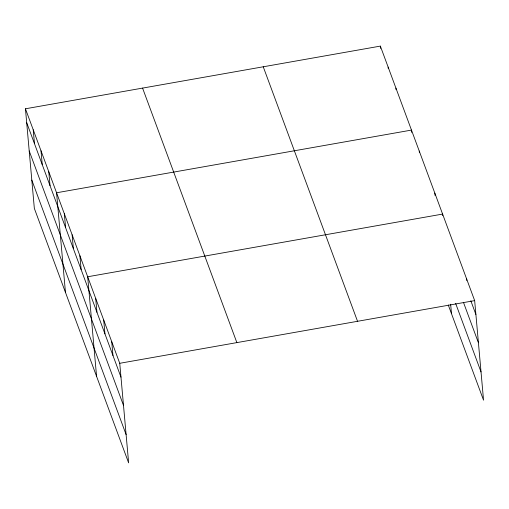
<?xml version="1.0" encoding="UTF-8"?>
<svg xmlns="http://www.w3.org/2000/svg" width="509" height="509" viewBox="0 0 509 509"><rect width="100%" height="100%" fill="white"/><g stroke="black" fill="none" stroke-linecap="round" stroke-linejoin="round"><path stroke-width="0.76" d="M25.45 108.786L119.742 363.299L128.637 462.897L34.338 208.385L25.45 108.786L380.363 46.103L474.662 300.615L483.55 400.214L448.27 304.993M119.742 363.299L474.662 300.615M470.819 300.768L475.896 314.473M463.464 302.384L478.422 342.767M455.644 303.415L481.024 371.92M263.242 66.787L357.541 321.3M142.571 88.095L236.87 342.614M26.684 122.644L120.983 377.156M29.21 150.938L123.509 405.45M31.812 180.091L126.111 434.603M466.645 278.983L466.785 280.523M442.741 215.619L442.601 214.079L87.682 276.762L96.576 376.367M450.65 304.248L451.489 313.684M434.82 193.083L435.03 195.392M419.263 151.084L419.397 152.624M411.692 132.397L411.482 130.088L56.569 192.771L65.457 292.376M395.926 88.095L396.059 89.635M388.144 67.099L388.284 68.639M380.363 46.103L380.573 48.412M111.732 341.666L112.966 355.524M103.715 320.027L104.949 333.885M95.698 298.395L96.939 312.252M79.907 255.766L81.141 269.624M72.125 234.77L73.36 248.627M64.344 213.767L65.585 227.625M48.788 171.775L50.022 185.632M41.006 150.779L42.247 164.636M33.231 129.782L34.466 143.64"/></g></svg>
